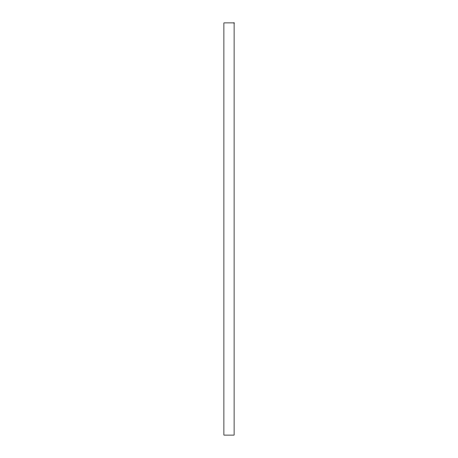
<?xml version="1.0" encoding="UTF-8"?>
<svg xmlns="http://www.w3.org/2000/svg" width="458" height="458" viewBox="0 0 458 458"><rect width="100%" height="100%" fill="white"/><g stroke="black" fill="none" stroke-linecap="round" stroke-linejoin="round"><path stroke-width="0.69" d="M234.101 22.9L223.899 22.9L223.899 435.1L234.101 435.1L234.101 22.9"/></g></svg>
